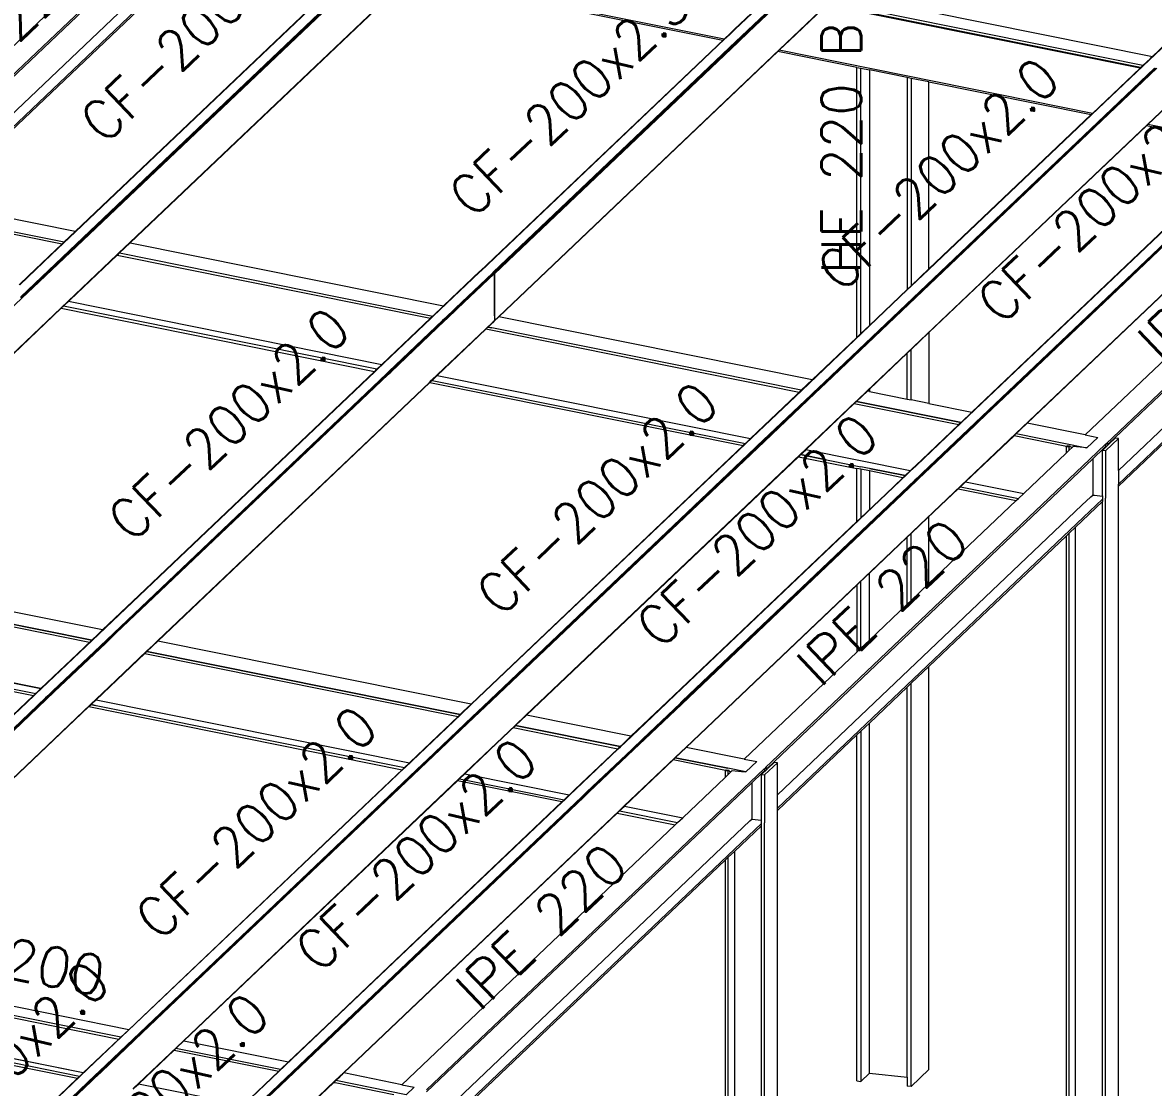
# Model space of a CAD drawing. Header units: millimetres. Extents: x 0 to 42, y 0 to 29.7.
# Drawn here: x 28.009 to 32.364, y 17.341 to 21.444 of the extents above; entities that cross this region are included whole.
import ezdxf
from ezdxf.enums import TextEntityAlignment as Align

# ---------------------------------------------------------------- set-up
doc = ezdxf.new("R2010")
doc.units = ezdxf.units.MM
doc.layers.add('BARRAS_DE_ACERO', color=7, linetype='Continuous', lineweight=9)
doc.layers.add('REFERENCIA_DE_LAS_BARRAS', color=2, linetype='Continuous', lineweight=9)
doc.styles.add('CYPETXT', font='romans__.ttf', dxfattribs={"height": 0.2})

msp = doc.modelspace()

# ---------------------------------------------------------------- linework, layer by layer
at = {"layer": 'BARRAS_DE_ACERO'}
for p, q in [((32.35642, 21.30892), (33.52883, 22.42396)), ((27.39431, 20.80328), (28.46917, 21.82553)), ((27.48977, 20.78405), (28.56463, 21.8063)), ((27.49736, 20.78252), (28.57222, 21.80477)), ((28.73858, 21.77127), (27.66372, 20.74901)), ((28.74616, 21.76974), (27.6713, 20.74748)), ((29.29196, 21.66563), (28.16188, 20.59085)), ((28.21337, 20.6383), (29.2933, 21.66536)), ((28.21699, 20.58944), (29.33361, 21.65142)), ((28.40365, 20.76431), (29.33495, 21.65002)), ((28.42327, 20.59603), (29.53441, 21.65277)), ((29.50197, 21.62332), (28.42207, 20.59627)), ((30.75113, 21.41819), (30.89362, 21.5537)), ((30.75149, 21.41795), (30.88764, 21.54744)), ((30.75283, 21.41767), (30.88788, 21.54612)), ((30.75803, 21.37033), (30.94084, 21.54419)), ((30.76261, 21.36941), (30.94542, 21.54327)), ((30.8047, 21.40724), (30.94733, 21.54289)), ((32.31429, 21.27111), (31.10885, 21.51391)), ((32.32391, 21.27852), (31.13932, 21.51712)), ((30.92439, 21.34038), (31.1041, 21.51131)), ((32.50166, 21.44565), (32.32506, 21.27769)), ((30.71132, 21.37974), (30.73115, 21.3986)), ((30.73276, 21.39858), (30.71267, 21.37947)), ((30.73148, 21.3995), (30.71389, 21.38277)), ((30.75149, 21.41795), (30.73115, 21.3986)), ((30.75113, 21.41819), (30.73148, 21.3995)), ((30.75283, 21.41767), (30.73276, 21.39858)), ((30.8047, 21.40724), (30.76452, 21.36903)), ((30.71132, 21.37974), (29.77204, 20.48643)), ((29.77375, 20.48651), (30.71267, 21.37947)), ((29.8213, 20.48173), (30.75605, 21.37073)), ((30.76033, 21.36987), (29.8248, 20.48012)), ((30.76261, 21.36941), (29.82576, 20.47841)), ((30.76452, 21.36903), (29.82606, 20.4765)), ((30.92439, 21.34038), (29.84142, 20.31041)), ((30.71082, 21.37984), (30.71389, 21.38277)), ((30.92295, 21.33711), (30.92604, 21.34005)), ((30.92565, 21.34013), (30.94324, 21.35686)), ((30.94324, 21.35686), (30.9622, 21.37489)), ((29.84268, 20.31016), (30.92256, 21.33719)), ((30.9179, 21.33231), (29.84306, 20.31008)), ((30.9179, 21.33231), (30.92295, 21.33711)), ((32.12991, 21.09401), (30.92295, 21.33711)), ((32.35287, 21.30607), (32.32394, 21.27854)), ((32.35287, 21.30607), (32.35596, 21.30901)), ((32.35332, 21.30598), (32.35642, 21.30892)), ((31.10355, 20.05619), (32.37746, 21.26777)), ((31.23776, 20.24553), (31.23776, 21.26789)), ((31.24415, 20.19425), (32.37286, 21.2677)), ((32.31315, 21.26778), (31.49976, 20.49419)), ((32.12653, 21.08887), (32.32506, 21.27769)), ((32.17586, 21.08476), (32.36908, 21.26852)), ((32.17668, 21.07878), (32.37486, 21.26726)), ((32.37082, 21.26815), (32.17762, 21.08441)), ((32.31272, 21.26787), (32.3158, 21.2708)), ((32.31624, 21.27072), (32.31315, 21.26778)), ((32.31581, 21.27081), (32.32391, 21.27852)), ((32.31624, 21.27072), (32.32421, 21.2783)), ((32.32394, 21.27854), (32.32391, 21.27852)), ((32.32435, 21.27843), (32.32421, 21.2783)), ((31.43178, 21.22881), (31.43178, 20.43006)), ((32.52534, 21.22504), (32.34255, 21.05119)), ((32.92858, 21.14382), (31.8046, 20.07485)), ((32.41542, 21.1222), (32.34107, 21.05149)), ((30.86448, 19.83079), (32.17668, 21.07878)), ((32.17586, 21.08476), (31.09598, 20.05772)), ((32.12653, 21.08887), (31.49976, 20.49279)), ((32.12653, 21.08887), (31.49976, 20.49278)), ((31.49976, 20.43973), (32.17762, 21.08441)), ((32.12487, 21.08921), (32.12991, 21.09401)), ((31.26116, 20.02444), (32.34107, 21.05149)), ((32.36745, 21.07528), (31.26142, 20.02338)), ((32.33749, 21.04638), (31.49976, 20.24963)), ((32.34255, 21.05119), (32.33749, 21.04638)), ((32.74028, 20.96526), (32.33749, 21.04638)), ((31.47664, 19.7085), (32.8126, 20.97906)), ((32.74028, 20.96526), (31.66543, 19.94301)), ((32.79713, 20.95963), (31.71723, 19.93258)), ((31.80608, 20.07488), (32.74698, 20.96973)), ((31.85654, 20.07185), (32.81242, 20.98094)), ((32.7951, 20.96004), (31.85773, 20.06855)), ((32.79887, 20.95928), (31.86082, 20.06714)), ((32.95647, 20.92753), (31.83486, 19.86081)), ((31.8777, 19.90025), (32.95761, 20.9273)), ((31.87805, 19.90018), (32.9529, 20.92243)), ((32.10205, 19.85506), (33.1769, 20.87732)), ((33.27739, 20.86288), (32.18246, 19.82154)), ((33.28499, 20.86135), (32.19078, 19.8207)), ((33.4438, 20.87272), (32.22972, 19.71806)), ((33.48124, 20.85626), (32.22972, 19.66601)), ((27.45264, 20.74346), (28.16986, 20.599)), ((28.21156, 20.63865), (27.6713, 20.74748)), ((28.39969, 20.76547), (28.21591, 20.59069)), ((28.40365, 20.76431), (28.21934, 20.58903)), ((28.40432, 20.76232), (28.22163, 20.58857)), ((28.26526, 20.62786), (28.04978, 20.42293)), ((28.21337, 20.6383), (28.12048, 20.54996)), ((28.21156, 20.63865), (28.16986, 20.599)), ((27.99954, 20.43645), (28.16188, 20.59085)), ((28.21699, 20.58944), (28.00158, 20.38457)), ((28.00214, 20.38738), (28.21507, 20.58989)), ((28.1614, 20.59095), (28.03249, 20.46834)), ((28.22163, 20.58857), (28.04787, 20.42332)), ((28.1614, 20.59095), (28.16986, 20.599)), ((28.21591, 20.59069), (28.21507, 20.58989)), ((28.21831, 20.58805), (28.21934, 20.58903)), ((28.38035, 20.5566), (28.37188, 20.54855)), ((28.38157, 20.55636), (28.37309, 20.5483)), ((28.38198, 20.55627), (28.37351, 20.54822)), ((28.38035, 20.5566), (28.42207, 20.59627)), ((28.38157, 20.55636), (28.42327, 20.59603)), ((28.38198, 20.55627), (28.38199, 20.55628)), ((28.38198, 20.55627), (29.58891, 20.31315)), ((28.38199, 20.55628), (28.4237, 20.59594)), ((28.38199, 20.55628), (29.58893, 20.31317)), ((28.4237, 20.59594), (29.63064, 20.35284)), ((27.9979, 20.43338), (28.12048, 20.54996)), ((28.1661, 20.35143), (28.37309, 20.5483)), ((28.18471, 20.37054), (28.37188, 20.54855)), ((28.37351, 20.54822), (28.37334, 20.54805)), ((28.37351, 20.54822), (29.58046, 20.30512)), ((29.58937, 20.31306), (29.77162, 20.48639)), ((29.63064, 20.35284), (29.77023, 20.48561)), ((29.67836, 20.34324), (29.82142, 20.47931)), ((29.68041, 20.34283), (29.82301, 20.47845)), ((29.82571, 20.47865), (29.68246, 20.34242)), ((29.82558, 20.47653), (29.6842, 20.34207)), ((29.77023, 20.48561), (29.77103, 20.48606)), ((29.82176, 20.48169), (29.79455, 20.45582)), ((29.82176, 20.48169), (29.8213, 20.48173)), ((29.82319, 20.48126), (29.82176, 20.48169)), ((29.82558, 20.47653), (29.82604, 20.47698)), ((29.82576, 20.47841), (29.82571, 20.47865)), ((29.82604, 20.47698), (29.82576, 20.47841)), ((29.82604, 20.47661), (29.82604, 20.47698)), ((29.82604, 20.47661), (29.82604, 20.3135)), ((30.8131, 19.84114), (31.49976, 20.49419)), ((31.43178, 20.43006), (31.49976, 20.49471)), ((31.49976, 20.43973), (31.09772, 20.05737)), ((31.41656, 20.41366), (31.43178, 20.42813)), ((28.04787, 20.42332), (28.00518, 20.38272)), ((28.04978, 20.42293), (28.02792, 20.40212)), ((31.41656, 20.41558), (31.27029, 20.27647)), ((28.18471, 20.37054), (27.06705, 19.30759)), ((28.15762, 20.34336), (27.06769, 19.30678)), ((28.15802, 20.34328), (27.11038, 19.34691)), ((28.1661, 20.35143), (28.15762, 20.34336)), ((28.1665, 20.35134), (28.16651, 20.35135)), ((29.37345, 20.10824), (28.1665, 20.35134)), ((28.18634, 20.37021), (28.16651, 20.35135)), ((29.37345, 20.10824), (28.16651, 20.35135)), ((29.63064, 20.35284), (29.58893, 20.31317)), ((29.63664, 20.30357), (29.67836, 20.34324)), ((29.6387, 20.30316), (29.68041, 20.34283)), ((29.64075, 20.30275), (29.68246, 20.34242)), ((29.64249, 20.3024), (29.6842, 20.34207)), ((29.82606, 20.3135), (29.82606, 20.36756)), ((29.37512, 20.10791), (29.58212, 20.30479)), ((29.58046, 20.30512), (29.39329, 20.12711)), ((29.58093, 20.30503), (29.39376, 20.12702)), ((29.62817, 20.29552), (29.42115, 20.09864)), ((29.42322, 20.09822), (29.63023, 20.29511)), ((29.42526, 20.09781), (29.63228, 20.2947)), ((29.427, 20.09746), (29.63402, 20.29435)), ((29.58891, 20.31315), (29.58046, 20.30512)), ((29.58937, 20.31306), (29.58093, 20.30503)), ((29.59057, 20.31282), (29.58212, 20.30479)), ((29.58893, 20.31317), (29.58891, 20.31315)), ((29.63482, 20.30391), (29.62637, 20.29588)), ((29.63662, 20.30355), (29.62817, 20.29552)), ((29.63868, 20.30314), (29.63023, 20.29511)), ((29.64073, 20.30273), (29.63228, 20.2947)), ((29.63662, 20.30355), (29.63664, 20.30357)), ((29.63868, 20.30314), (29.6387, 20.30316)), ((29.64073, 20.30273), (29.64075, 20.30275)), ((29.82604, 20.29532), (29.82214, 20.2916)), ((29.84268, 20.31016), (29.82579, 20.2941)), ((29.82604, 20.29532), (29.82579, 20.2941)), ((29.82604, 20.29532), (29.82604, 20.29572)), ((29.82606, 20.3135), (29.82606, 20.2958)), ((29.84142, 20.31041), (29.82606, 20.2958)), ((29.58463, 20.06571), (29.79165, 20.2626)), ((29.80137, 20.27057), (29.60558, 20.08436)), ((29.60594, 20.08429), (29.79312, 20.26231)), ((29.79165, 20.2626), (29.82214, 20.2916)), ((30.99982, 20.01924), (29.79312, 20.26231)), ((29.80137, 20.27057), (29.80667, 20.27561)), ((29.80157, 20.27034), (29.80158, 20.27035)), ((29.80158, 20.27035), (29.81673, 20.26729)), ((29.82571, 20.29372), (29.80667, 20.27561)), ((31.00828, 20.02729), (29.81673, 20.26729)), ((29.82571, 20.29372), (29.82538, 20.29326)), ((29.82579, 20.2941), (29.82571, 20.29372)), ((31.27029, 20.27647), (31.23776, 20.24553)), ((31.22254, 20.23106), (31.05002, 20.06698)), ((31.22254, 20.23106), (31.23776, 20.24553)), ((31.49976, 20.24963), (31.43178, 20.18498)), ((31.05806, 20.01726), (31.24415, 20.19425)), ((31.43178, 20.18498), (31.41656, 20.1705)), ((31.43178, 19.99007), (31.43178, 20.18498)), ((29.37345, 20.10824), (29.39329, 20.12711)), ((29.37392, 20.10815), (29.39376, 20.12702)), ((28.27678, 19.06332), (29.36664, 20.09985)), ((28.33365, 19.06641), (29.41089, 20.09094)), ((29.41268, 20.09058), (28.36503, 19.09421)), ((29.36497, 20.10018), (28.45691, 19.23656)), ((28.45924, 19.23824), (29.36544, 20.10009)), ((28.51014, 19.22983), (29.42322, 20.09822)), ((29.41593, 20.08893), (28.51237, 19.22959)), ((28.51337, 19.22855), (29.41693, 20.08788)), ((29.36497, 20.10018), (29.37345, 20.10824)), ((29.36544, 20.10009), (29.37392, 20.10815)), ((29.36664, 20.09985), (29.37512, 20.10791)), ((29.41268, 20.09058), (29.41356, 20.09142)), ((29.42115, 20.09864), (29.41356, 20.09142)), ((29.4168, 20.08976), (29.41593, 20.08893)), ((29.4168, 20.08976), (29.42526, 20.09781)), ((29.41854, 20.08941), (29.41693, 20.08788)), ((29.41854, 20.08941), (29.427, 20.09746)), ((29.5861, 20.06542), (29.60594, 20.08429)), ((29.60594, 20.08429), (30.81265, 19.84123)), ((28.5296, 19.06105), (29.57727, 20.05744)), ((29.57763, 20.05737), (28.52996, 19.06098)), ((29.57616, 20.05766), (29.58463, 20.06571)), ((29.5861, 20.06542), (29.57763, 20.05737)), ((29.57763, 20.05737), (30.78433, 19.8143)), ((31.05424, 20.01803), (31.09578, 20.05753)), ((31.05598, 20.01768), (31.09772, 20.05737)), ((31.10355, 20.05619), (31.06183, 20.0165)), ((31.09598, 20.05772), (31.09578, 20.05753)), ((31.41656, 19.99314), (31.41656, 20.03447)), ((31.85654, 20.07185), (31.47399, 19.70802)), ((31.62536, 19.903), (31.80375, 20.07265)), ((31.66588, 19.94292), (31.8046, 20.07485)), ((31.71897, 19.93223), (31.86082, 20.06714)), ((31.80375, 20.07265), (31.80529, 20.07413)), ((30.79447, 19.82201), (31.00996, 20.02695)), ((30.99982, 20.01924), (30.81266, 19.84124)), ((30.83203, 19.80469), (31.05598, 20.01768)), ((30.83877, 19.81311), (31.04578, 20.00998)), ((31.0496, 20.00921), (30.8633, 19.83203)), ((31.06183, 20.0165), (30.86619, 19.83044)), ((31.00828, 20.02729), (30.99982, 20.01924)), ((31.05424, 20.01803), (31.04578, 20.00998)), ((31.05806, 20.01726), (31.0496, 20.00921)), ((31.23195, 19.99535), (31.2217, 19.9856)), ((31.23082, 19.99558), (31.22191, 19.9871)), ((31.25366, 20.01731), (31.23082, 19.99558)), ((31.23195, 19.99535), (31.26142, 20.02338)), ((31.26116, 20.02444), (31.25366, 20.01731)), ((31.27029, 20.03139), (31.26266, 20.02414)), ((31.27029, 20.03139), (31.27029, 20.0226)), ((31.27029, 20.0226), (31.41656, 19.99314)), ((31.41656, 19.99314), (31.43178, 19.99007)), ((31.49976, 19.97638), (31.43178, 19.99007)), ((31.02381, 19.7987), (31.21945, 19.98476)), ((31.02494, 19.79847), (31.22003, 19.98401)), ((31.02529, 19.7984), (31.21247, 19.97641)), ((31.22093, 19.98445), (31.21247, 19.97641)), ((31.21247, 19.97641), (31.61524, 19.89529)), ((31.21945, 19.98476), (31.22191, 19.9871)), ((31.22003, 19.98401), (31.22058, 19.98453)), ((31.22058, 19.98453), (31.2217, 19.9856)), ((31.62536, 19.903), (31.4516, 19.73775)), ((31.6237, 19.90333), (31.61524, 19.89529)), ((31.62357, 19.90336), (31.6237, 19.90333)), ((31.66543, 19.94301), (31.6237, 19.90333)), ((31.67725, 19.89255), (31.68863, 19.90337)), ((31.68445, 19.9014), (31.71723, 19.93258)), ((31.71897, 19.93223), (31.68863, 19.90337)), ((31.83486, 19.86081), (30.56326, 18.65144)), ((31.67725, 19.89255), (31.48161, 19.70649)), ((31.49976, 19.78546), (31.61524, 19.89529)), ((31.8276, 19.85261), (31.8777, 19.90025)), ((31.83633, 19.86051), (31.82786, 19.85246)), ((31.87805, 19.90018), (31.83633, 19.86051)), ((31.83633, 19.86051), (32.10806, 19.80578)), ((32.10205, 19.85506), (31.87805, 19.90018)), ((29.73713, 18.81783), (30.79325, 19.82226)), ((29.73835, 18.81758), (30.79395, 19.82152)), ((30.86619, 19.83044), (29.79022, 18.80713)), ((29.93018, 18.94223), (30.86448, 19.83079)), ((30.81265, 19.84123), (30.79282, 19.82237)), ((30.79325, 19.82226), (30.79327, 19.82228)), ((30.79327, 19.82228), (30.8131, 19.84114)), ((30.79395, 19.82152), (30.79447, 19.82201)), ((30.81265, 19.84123), (30.81266, 19.84124)), ((30.8633, 19.83203), (30.84169, 19.81148)), ((31.82752, 19.85253), (31.6205, 19.65564)), ((31.82772, 19.85233), (31.82786, 19.85246)), ((32.17998, 19.81918), (32.11836, 19.76058)), ((32.16792, 19.79571), (32.1914, 19.81804)), ((32.17998, 19.81918), (32.17999, 19.81044)), ((32.1914, 19.81804), (32.17998, 19.81918)), ((32.19078, 19.8207), (32.18246, 19.82154)), ((32.19078, 19.8207), (32.19387, 19.82039)), ((32.21736, 19.84273), (32.19387, 19.82039)), ((32.22972, 19.84149), (32.21736, 19.84273)), ((29.78264, 18.80866), (30.83029, 19.80504)), ((29.78438, 18.80831), (30.83203, 19.80469)), ((31.00395, 19.77981), (29.94784, 18.77539)), ((31.00508, 19.77958), (29.94897, 18.77516)), ((30.83877, 19.81311), (30.83029, 19.80504)), ((31.00543, 19.77951), (30.99697, 19.77147)), ((31.02381, 19.7987), (31.00395, 19.77981)), ((31.00508, 19.77958), (31.0051, 19.7796)), ((31.02494, 19.79847), (31.0051, 19.7796)), ((31.00545, 19.77953), (31.02529, 19.7984)), ((31.42806, 19.71727), (31.02529, 19.7984)), ((31.49976, 19.78546), (31.44993, 19.73809)), ((32.02811, 19.78474), (31.86469, 19.62933)), ((32.02811, 19.80974), (32.03018, 19.81171)), ((32.02811, 19.80974), (32.02811, 19.78474)), ((32.04047, 19.8085), (32.02811, 19.80974)), ((32.02811, 19.78474), (32.04047, 19.7965)), ((32.04434, 19.81218), (32.03198, 19.81342)), ((32.04047, 19.7965), (32.04047, 19.8085)), ((32.04047, 19.7965), (32.05187, 19.80734)), ((32.05187, 19.80734), (32.04434, 19.80886)), ((32.05575, 19.81103), (32.05187, 19.80734)), ((32.10806, 19.80578), (32.05575, 19.81103)), ((32.1749, 19.8056), (32.13049, 19.76336)), ((32.16792, 19.62121), (32.16792, 19.79571)), ((32.18028, 19.79447), (32.16792, 19.79571)), ((32.17999, 19.81044), (32.1749, 19.8056)), ((32.18028, 19.79447), (32.18028, 19.61997)), ((30.86914, 18.5725), (32.11836, 19.76058)), ((32.13049, 19.76336), (30.87746, 18.57166)), ((30.99697, 19.77147), (31.22254, 19.72603)), ((31.23776, 19.73272), (31.23774, 19.73273)), ((31.23776, 19.73272), (31.23774, 19.73272)), ((31.40821, 19.69839), (31.23779, 19.73271)), ((31.44086, 19.72945), (31.43009, 19.7192)), ((31.44535, 19.73317), (31.43611, 19.7244)), ((31.4516, 19.73775), (31.43667, 19.72355)), ((31.44087, 19.72946), (31.44086, 19.72945)), ((31.44141, 19.72996), (31.44087, 19.72946)), ((31.44887, 19.73708), (31.44141, 19.72996)), ((31.44535, 19.73317), (31.44685, 19.73461)), ((31.44993, 19.73809), (31.44887, 19.73708)), ((32.13049, 19.76336), (32.13049, 19.62497)), ((31.22254, 19.52182), (31.22254, 19.72603)), ((31.23776, 19.72296), (31.22254, 19.72603)), ((31.27029, 19.71641), (31.23776, 19.72296)), ((31.23776, 19.72296), (31.23776, 19.53629)), ((31.23776, 19.53576), (31.40847, 19.69811)), ((31.27029, 19.72618), (31.40822, 19.6984)), ((31.39974, 19.69034), (31.40821, 19.69839)), ((31.40822, 19.6984), (31.42806, 19.71727)), ((31.40847, 19.69811), (31.40866, 19.6983)), ((31.40866, 19.6983), (31.43055, 19.71911)), ((31.43175, 19.71887), (31.41657, 19.70442)), ((31.42806, 19.71727), (31.43009, 19.7192)), ((31.43055, 19.71911), (31.43598, 19.72427)), ((31.43667, 19.72355), (31.43175, 19.71887)), ((31.43611, 19.7244), (31.43598, 19.72427)), ((31.45414, 19.68914), (31.44567, 19.68109)), ((31.44745, 19.68073), (31.45592, 19.68878)), ((31.46002, 19.68796), (31.45154, 19.6799)), ((31.45328, 19.67955), (31.46101, 19.6869)), ((31.45371, 19.6843), (31.45886, 19.6892)), ((31.45414, 19.68914), (31.47399, 19.70802)), ((31.47696, 19.70641), (31.45886, 19.6892)), ((31.46002, 19.68796), (31.46003, 19.68797)), ((31.46004, 19.68797), (31.46003, 19.68797)), ((31.46101, 19.6869), (31.48161, 19.70649)), ((31.47664, 19.7085), (31.47577, 19.70767)), ((31.47783, 19.70725), (31.47696, 19.70641)), ((31.47784, 19.70725), (31.47783, 19.70725)), ((32.22972, 19.71806), (32.22972, 19.72396)), ((32.22972, 19.71806), (32.22972, 19.66601)), ((30.36219, 18.64384), (31.45154, 19.6799)), ((31.44952, 19.68031), (30.54441, 18.81951)), ((31.45254, 19.67885), (30.54749, 18.8181)), ((31.44567, 19.68109), (30.54953, 18.82882)), ((30.55055, 18.82774), (31.44745, 19.68073)), ((31.6205, 19.65564), (31.41656, 19.46168)), ((31.44952, 19.68031), (31.45038, 19.68113)), ((31.45038, 19.68113), (31.45371, 19.6843)), ((31.45254, 19.67885), (31.45328, 19.67955)), ((31.61238, 19.64751), (31.49976, 19.5404)), ((31.62085, 19.65557), (31.61238, 19.64751)), ((31.61238, 19.64751), (31.83638, 19.6024)), ((32.22972, 19.65726), (32.22972, 19.66601)), ((32.22972, 13.18409), (32.22972, 19.65726)), ((31.49976, 19.28225), (31.83638, 19.6024)), ((31.83638, 19.6024), (31.84484, 19.61045)), ((31.86469, 19.62933), (31.84484, 19.61045)), ((32.08892, 19.58416), (32.1234, 19.61694)), ((32.16792, 19.60723), (32.09507, 19.53795)), ((32.13049, 19.62368), (32.13708, 19.62302)), ((32.13708, 19.62302), (32.16792, 19.61992)), ((32.18028, 19.61997), (32.18028, 19.61938)), ((32.18028, 19.61938), (32.18028, 19.61122)), ((32.18028, 13.13707), (32.18028, 19.61122)), ((30.9164, 18.46901), (32.08892, 19.58416)), ((31.23776, 19.53629), (31.27029, 19.56723)), ((30.49401, 18.82841), (31.23776, 19.53576)), ((30.9164, 18.41697), (32.09507, 19.53795)), ((31.43178, 19.47575), (31.49976, 19.5404)), ((31.49976, 19.28225), (31.49976, 19.5404)), ((31.41656, 19.46168), (30.56439, 18.65121)), ((32.02811, 19.46551), (31.49976, 18.96302)), ((28.31734, 19.10381), (27.11038, 19.34691)), ((28.26715, 19.05608), (27.06019, 19.29918)), ((27.06863, 19.3072), (28.27558, 19.06409)), ((30.56475, 18.65113), (31.22254, 19.27674)), ((31.22254, 19.27674), (31.22254, 19.01859)), ((31.43178, 19.2176), (31.49976, 19.28225)), ((28.45924, 19.23824), (28.2759, 19.06387)), ((28.45691, 19.23656), (28.31734, 19.10381)), ((28.51237, 19.22959), (28.36916, 19.09337)), ((28.51337, 19.22855), (28.37013, 19.09233)), ((28.07994, 18.87804), (26.87299, 19.12114)), ((26.873, 19.12115), (28.07995, 18.87805)), ((26.85318, 19.1023), (28.06013, 18.8592)), ((28.28697, 19.07493), (28.27564, 19.06414)), ((28.31734, 19.10381), (28.28697, 19.07493)), ((28.36916, 19.09337), (28.32743, 19.0537)), ((28.32911, 19.05332), (28.37013, 19.09233)), ((28.33588, 19.06649), (28.36503, 19.09421)), ((28.26715, 19.05608), (28.07995, 18.87805)), ((28.08041, 18.87795), (28.2759, 19.06387)), ((28.08162, 18.87771), (28.27678, 19.06332)), ((28.12588, 18.86881), (28.33209, 19.06493)), ((28.32899, 19.05993), (28.12764, 18.86844)), ((28.13127, 18.86516), (28.32911, 19.05332)), ((28.32743, 19.0537), (28.13176, 18.86759)), ((28.33536, 19.06361), (28.15248, 18.88966)), ((28.27558, 19.06409), (28.26715, 19.05608)), ((28.27564, 19.06414), (28.27558, 19.06409)), ((28.32899, 19.05993), (28.33392, 19.06462)), ((28.33365, 19.06641), (28.33209, 19.06493)), ((28.33392, 19.06462), (28.33557, 19.06619)), ((28.33536, 19.06361), (28.33674, 19.06492)), ((28.33588, 19.06649), (28.33557, 19.06619)), ((28.48678, 19.02161), (28.51175, 19.04536)), ((28.4879, 19.02138), (28.5296, 19.06105)), ((29.7367, 18.81792), (28.52996, 19.06098)), ((31.23776, 19.03307), (31.22254, 19.01859)), ((31.27029, 19.06401), (31.23776, 19.03307)), ((28.29224, 18.8353), (28.48142, 19.01522)), ((28.48678, 19.02161), (28.34135, 18.88331)), ((28.4879, 19.02138), (28.48142, 19.01522)), ((28.48824, 19.02131), (28.4882, 19.02127)), ((28.4882, 19.02127), (29.69494, 18.77821)), ((30.78874, 18.60602), (31.22254, 19.01859)), ((29.78849, 18.80748), (29.93018, 18.94223)), ((28.13127, 18.86516), (27.1994, 17.97889)), ((28.05166, 18.85114), (28.06013, 18.8592)), ((28.06038, 18.8589), (28.05212, 18.85105)), ((28.06013, 18.8592), (28.07994, 18.87804)), ((28.06057, 18.85909), (28.06038, 18.8589)), ((28.06181, 18.85887), (28.06178, 18.85885)), ((28.08162, 18.87771), (28.06181, 18.85887)), ((28.07994, 18.87804), (28.07995, 18.87805)), ((28.12972, 18.86802), (28.10144, 18.84112)), ((28.10606, 18.84996), (28.12587, 18.8688)), ((28.10783, 18.8496), (28.12764, 18.86844)), ((28.11781, 18.85432), (28.13176, 18.86759)), ((28.12588, 18.86881), (28.12587, 18.8688)), ((28.12972, 18.86802), (28.15248, 18.88966)), ((28.34135, 18.88331), (28.27127, 18.81665)), ((31.43178, 17.3452), (31.43178, 18.89837)), ((27.02406, 17.81887), (28.09936, 18.84154)), ((27.02853, 17.81837), (28.11422, 18.85091)), ((28.10144, 18.84112), (27.04837, 17.83959)), ((27.14592, 17.9892), (28.05212, 18.85105)), ((28.27127, 18.81665), (27.18639, 17.78487)), ((28.09758, 18.8419), (27.19573, 17.98418)), ((28.10606, 18.84996), (28.09758, 18.8419)), ((28.09936, 18.84154), (28.10783, 18.8496)), ((28.11781, 18.85432), (28.1178, 18.85432)), ((28.26429, 18.80831), (28.27274, 18.81635)), ((28.29258, 18.83522), (28.27276, 18.81637)), ((28.27276, 18.81637), (29.47949, 18.57331)), ((28.29259, 18.83523), (28.29258, 18.83522)), ((28.29258, 18.83522), (29.49932, 18.59216)), ((29.73835, 18.81758), (29.69663, 18.77791)), ((29.73713, 18.81783), (29.70679, 18.78897)), ((30.49401, 18.82841), (30.35254, 18.69388)), ((30.39801, 18.68472), (30.54139, 18.82108)), ((30.55055, 18.82774), (30.39979, 18.68436)), ((30.54441, 18.81951), (30.40187, 18.68394)), ((30.54749, 18.8181), (30.40563, 18.68319)), ((30.49043, 18.82361), (30.49508, 18.82803)), ((30.54321, 18.82281), (30.54139, 18.82108)), ((30.54321, 18.82281), (30.54953, 18.82882)), ((27.21124, 17.80679), (28.26429, 18.80831)), ((28.26429, 18.80831), (29.47103, 18.56526)), ((29.48115, 18.57297), (29.69663, 18.77791)), ((29.49976, 18.59208), (29.68697, 18.77011)), ((29.69494, 18.77821), (29.68651, 18.7702)), ((29.68697, 18.77011), (29.69542, 18.77815)), ((29.69542, 18.77815), (29.70679, 18.78897)), ((29.78264, 18.80866), (29.74093, 18.76899)), ((29.74267, 18.76864), (29.78438, 18.80831)), ((29.74475, 18.76822), (29.78646, 18.80789)), ((29.94784, 18.77539), (29.90612, 18.73571)), ((29.94897, 18.77516), (29.90725, 18.73548)), ((29.52837, 18.56243), (29.74475, 18.76822)), ((29.54905, 18.5845), (29.74267, 18.76864)), ((29.56717, 18.60373), (29.74093, 18.76899)), ((29.90612, 18.73571), (29.69112, 18.53124)), ((29.7116, 18.54941), (29.90725, 18.73548)), ((29.89915, 18.72737), (29.90759, 18.7354)), ((29.9076, 18.73541), (29.90759, 18.7354)), ((29.90759, 18.7354), (30.31035, 18.65428)), ((30.31036, 18.65429), (29.9076, 18.73541)), ((30.35209, 18.69397), (30.32175, 18.66512)), ((30.32221, 18.66503), (30.35254, 18.69388)), ((30.3563, 18.64505), (30.39801, 18.68472)), ((30.39979, 18.68436), (30.35981, 18.64634)), ((30.40187, 18.68394), (30.361, 18.64508)), ((30.36317, 18.64281), (30.40563, 18.68319)), ((31.22254, 18.69938), (31.23776, 18.71385)), ((30.30191, 18.64625), (30.1366, 18.48903)), ((30.13706, 18.48894), (30.30235, 18.64616)), ((30.35808, 18.64469), (30.1843, 18.47942)), ((30.361, 18.64508), (30.18638, 18.479)), ((30.18843, 18.47859), (30.36218, 18.64384)), ((30.36317, 18.64281), (30.19014, 18.47825)), ((30.30245, 18.64625), (30.30246, 18.64625)), ((30.30246, 18.64625), (30.31081, 18.65419)), ((30.31036, 18.65429), (30.31035, 18.65428)), ((30.31036, 18.65429), (30.32175, 18.66512)), ((30.31081, 18.65419), (30.31082, 18.6542)), ((30.32221, 18.66503), (30.31082, 18.6542)), ((30.35808, 18.64469), (30.35981, 18.64634)), ((30.36219, 18.64384), (30.36218, 18.64384)), ((30.52267, 18.61153), (30.56439, 18.65121)), ((30.54652, 18.63552), (30.56326, 18.65144)), ((30.34777, 18.4465), (30.52154, 18.61176)), ((30.52267, 18.61153), (30.34891, 18.44627)), ((30.51458, 18.60342), (30.52303, 18.61145)), ((30.52104, 18.60211), (30.51458, 18.60342)), ((30.52154, 18.61176), (30.54652, 18.63552)), ((30.52303, 18.61145), (30.52304, 18.61146)), ((30.52304, 18.61146), (30.53441, 18.62228)), ((28.26079, 17.41233), (29.48063, 18.57247)), ((29.52543, 18.56404), (28.30509, 17.40342)), ((29.47103, 18.56526), (28.41797, 17.56374)), ((28.43475, 17.52474), (29.547, 18.58256)), ((28.61619, 17.69491), (29.52837, 18.56243)), ((29.49976, 18.59208), (29.19665, 18.3038)), ((29.47103, 18.56526), (29.47949, 18.57331)), ((29.49932, 18.59216), (29.47949, 18.57331)), ((29.48063, 18.57247), (29.48115, 18.57297)), ((29.49933, 18.59217), (29.49932, 18.59216)), ((29.54701, 18.58256), (29.547, 18.58256)), ((29.54905, 18.5845), (29.54701, 18.58256)), ((30.64701, 18.36124), (30.86666, 18.57014)), ((30.71479, 18.5607), (30.71686, 18.56267)), ((30.72715, 18.55946), (30.71479, 18.5607)), ((30.71479, 18.5607), (30.71479, 18.5357)), ((30.71865, 18.56437), (30.73101, 18.56313)), ((30.72715, 18.55946), (30.73101, 18.56313)), ((30.72715, 18.54745), (30.72715, 18.55946)), ((30.72715, 18.54745), (30.73856, 18.5583)), ((30.73101, 18.55982), (30.73101, 18.56313)), ((30.73101, 18.55982), (30.73856, 18.5583)), ((30.74243, 18.56198), (30.73856, 18.5583)), ((30.74243, 18.56198), (30.7784, 18.55837)), ((30.85786, 18.55302), (30.86667, 18.5614)), ((30.86666, 18.57014), (30.87499, 18.56931)), ((30.86666, 18.57014), (30.86667, 18.5614)), ((30.86696, 18.54542), (30.9164, 18.59244)), ((30.87746, 18.57166), (30.86914, 18.5725)), ((30.87808, 18.569), (30.87499, 18.56931)), ((30.88055, 18.57135), (30.87746, 18.57166)), ((30.90404, 18.59369), (30.88055, 18.57135)), ((28.62909, 17.5212), (29.69112, 18.53124)), ((28.63023, 17.52097), (29.69176, 18.53054)), ((29.68366, 18.52243), (28.63057, 17.5209)), ((29.68366, 18.52243), (29.69211, 18.53047)), ((30.08642, 18.44131), (29.68366, 18.52243)), ((29.69176, 18.53054), (29.7116, 18.54941)), ((29.69212, 18.53048), (29.69211, 18.53047)), ((29.71195, 18.54934), (29.69212, 18.53048)), ((29.69212, 18.53048), (30.09489, 18.44936)), ((30.71479, 18.5357), (30.55135, 18.38027)), ((30.65322, 18.3584), (30.81716, 18.51432)), ((30.71479, 18.5357), (30.72715, 18.54745)), ((30.85459, 18.37217), (30.85459, 18.54666)), ((30.11472, 18.46822), (30.09489, 18.44936)), ((30.09535, 18.44927), (30.11722, 18.47007)), ((30.09606, 18.44853), (30.11845, 18.46982)), ((30.11472, 18.46822), (30.11676, 18.47016)), ((30.1366, 18.48903), (30.11676, 18.47016)), ((30.11722, 18.47007), (30.13706, 18.48894)), ((30.13829, 18.48869), (30.11845, 18.46982)), ((30.1843, 18.47942), (30.16446, 18.46055)), ((30.18638, 18.479), (30.16654, 18.46013)), ((30.16859, 18.45972), (30.18843, 18.47859)), ((30.1703, 18.45938), (30.19014, 18.47825)), ((28.83826, 17.25229), (30.08811, 18.44097)), ((30.09535, 18.44927), (28.84408, 17.25924)), ((28.90397, 17.26176), (30.16446, 18.46055)), ((30.16268, 18.46091), (29.04838, 17.40114)), ((30.08642, 18.44131), (29.17836, 17.57768)), ((30.16859, 18.45972), (29.23228, 17.56924)), ((30.1703, 18.45938), (29.23326, 17.56819)), ((30.08642, 18.44131), (30.09488, 18.44935)), ((30.09606, 18.44853), (30.08811, 18.44097)), ((30.09489, 18.44936), (30.09488, 18.44935)), ((30.3066, 18.40734), (30.32793, 18.42763)), ((30.32702, 18.42545), (30.32907, 18.4274)), ((30.32712, 18.42515), (30.32737, 18.42538)), ((30.34777, 18.4465), (30.32793, 18.42763)), ((30.34891, 18.44627), (30.32907, 18.4274)), ((30.3066, 18.40734), (29.245, 17.3977)), ((30.29907, 18.39847), (30.52306, 18.35336)), ((30.53151, 18.3614), (30.55135, 18.38027)), ((30.9164, 11.93505), (30.9164, 18.40822)), ((30.52306, 18.35336), (29.46999, 17.35183)), ((29.56527, 17.18401), (30.81008, 18.3679)), ((30.6468, 18.36105), (29.56527, 17.33245)), ((30.65322, 18.3584), (29.56527, 17.3237)), ((30.85459, 18.35818), (29.56527, 17.13196)), ((30.53151, 18.3614), (30.52306, 18.35336)), ((30.64701, 18.36124), (30.6468, 18.36105)), ((30.81008, 18.3679), (30.81716, 18.37463)), ((30.81716, 18.37463), (30.81716, 18.37593)), ((30.85459, 18.35818), (30.85459, 18.37087)), ((30.85459, 18.34943), (30.85459, 18.35818)), ((30.86696, 11.88803), (30.86696, 18.36118)), ((29.19665, 18.3038), (28.41811, 17.56335)), ((30.72715, 18.22823), (30.75064, 18.25057)), ((30.75064, 18.25057), (30.75064, 11.9244)), ((30.71479, 18.21647), (29.56527, 17.12321)), ((27.17327, 17.77068), (28.37999, 17.52763)), ((28.41796, 17.56374), (27.21124, 17.80679)), ((28.61619, 17.69491), (27.86659, 16.982)), ((28.24277, 17.39714), (27.03607, 17.6402)), ((27.01445, 17.61964), (28.22116, 17.37659)), ((28.2282, 17.38329), (27.03282, 17.62406)), ((28.41811, 17.56335), (28.25957, 17.41258)), ((28.41797, 17.56374), (28.41796, 17.56374)), ((29.23228, 17.56924), (28.92704, 17.27894)), ((28.92804, 17.27791), (29.23326, 17.56819)), ((29.03335, 17.43977), (29.17836, 17.57768)), ((28.37999, 17.52763), (28.24278, 17.39715)), ((28.3047, 17.40103), (28.43475, 17.52474)), ((28.37999, 17.52763), (28.38704, 17.53434)), ((28.62909, 17.5212), (28.45396, 17.35463)), ((28.63023, 17.52097), (28.45509, 17.3544)), ((28.63057, 17.5209), (28.60723, 17.4987)), ((28.63057, 17.5209), (29.03335, 17.43977)), ((28.59262, 17.4848), (28.45543, 17.35433)), ((28.59967, 17.49151), (28.59262, 17.4848)), ((28.59262, 17.4848), (28.99541, 17.40368)), ((28.60723, 17.4987), (28.59967, 17.49151)), ((29.00246, 17.41039), (28.59967, 17.49151)), ((29.00246, 17.41039), (29.03335, 17.43977)), ((27.66858, 16.85104), (28.22116, 17.37659)), ((27.71451, 16.84179), (28.28874, 17.38789)), ((28.0451, 17.20861), (28.22867, 17.38319)), ((28.22116, 17.37659), (28.2282, 17.38329)), ((28.24325, 17.39705), (28.22867, 17.38319)), ((28.24325, 17.39705), (28.25957, 17.41258)), ((28.29225, 17.38919), (28.27592, 17.37367)), ((28.28874, 17.38789), (28.30507, 17.40342)), ((28.29225, 17.38919), (28.3047, 17.40103)), ((29.0419, 17.39054), (28.48175, 16.8578)), ((28.88955, 17.25009), (29.04838, 17.40114)), ((28.99541, 17.40368), (29.00246, 17.41039)), ((29.21362, 17.36786), (29.24452, 17.39724)), ((29.22245, 17.37494), (29.23044, 17.38253)), ((29.246, 17.39695), (29.22264, 17.37473)), ((29.23044, 17.38253), (29.23806, 17.38977)), ((29.245, 17.3977), (29.24452, 17.39724)), ((29.24566, 17.39701), (29.24471, 17.3961)), ((29.24566, 17.39701), (29.24567, 17.39701)), ((29.46999, 17.35183), (29.246, 17.39695)), ((31.27029, 17.39561), (31.41656, 17.38093)), ((31.41656, 17.38093), (31.41656, 17.34673)), ((31.49976, 17.40986), (31.43178, 17.3452)), ((27.71629, 16.84143), (28.27592, 17.37367)), ((27.72212, 16.84025), (28.27472, 17.3658)), ((28.44051, 17.34053), (28.45509, 17.3544)), ((28.44085, 17.34046), (28.45543, 17.35433)), ((28.85821, 17.2732), (28.45543, 17.35433)), ((29.05593, 17.21657), (29.20769, 17.36092)), ((29.06936, 17.23067), (29.21362, 17.36786)), ((29.20804, 17.36085), (29.07086, 17.23037)), ((29.21476, 17.36763), (29.20769, 17.36092)), ((29.21477, 17.36764), (29.21476, 17.36763)), ((29.21477, 17.36764), (29.2152, 17.36805)), ((29.21563, 17.36807), (29.2151, 17.36756)), ((29.22245, 17.37494), (29.2152, 17.36805)), ((29.21563, 17.36807), (29.21603, 17.36845)), ((29.22168, 17.37383), (29.21603, 17.36845)), ((29.22215, 17.37428), (29.22168, 17.37383)), ((29.22239, 17.37451), (29.22215, 17.37428)), ((29.22239, 17.37451), (29.22263, 17.37473)), ((29.22264, 17.37473), (29.22263, 17.37473)), ((29.46999, 17.35183), (29.51772, 17.34222)), ((31.22254, 17.36621), (31.23776, 17.36468)), ((31.43178, 17.3452), (31.41656, 17.34673))]:
    msp.add_line(p, q, dxfattribs=at)
for points in [[(32.36101, 21.31381), (33.52839, 22.42405), (32.32145, 22.66716), (31.49976, 21.88568)], [(31.49976, 21.88568), (31.49976, 21.48728), (32.36101, 21.31381), (32.35596, 21.30901)], [(28.69343, 21.78036), (27.61856, 20.75811), (27.66372, 20.74901)], [(28.21156, 20.63865), (29.28642, 21.66092), (28.74616, 21.76974)], [(28.26526, 20.62786), (29.34515, 21.65491), (29.34823, 21.65783)], [(28.39969, 20.76547), (29.33163, 21.65181), (29.33669, 21.65662)], [(28.40432, 20.76232), (29.33724, 21.64958), (29.34325, 21.65529)], [(30.70577, 21.37504), (29.49856, 21.6182), (28.4237, 20.59594)], [(30.70577, 21.37504), (30.71082, 21.37984), (29.5036, 21.623)], [(30.76033, 21.36987), (30.94314, 21.54373), (30.98639, 21.58486)], [(30.75605, 21.37073), (30.7778, 21.39142), (30.93885, 21.54459)], [(31.14862, 21.55218), (31.14627, 21.54994), (31.14554, 21.54925), (30.9622, 21.37489)], [(32.32394, 21.27854), (31.13942, 21.51713), (31.11699, 21.52165)], [(31.10576, 21.51097), (30.94364, 21.35678), (30.92604, 21.34005)], [(32.12991, 21.09401), (32.31272, 21.26787), (31.10576, 21.51097)], [(30.70577, 21.37504), (29.77103, 20.48606), (29.77162, 20.48639)], [(29.8234, 20.4812), (29.82319, 20.48126), (30.75803, 21.37033)], [(30.92565, 21.34013), (30.92564, 21.34012), (30.92256, 21.33719)], [(31.22254, 20.23106), (31.22254, 21.27096), (30.9179, 21.33231)], [(32.32435, 21.27843), (32.3453, 21.29835), (32.35332, 21.30598)], [(31.22254, 21.27096), (31.23776, 21.26789), (31.27029, 21.26134)], [(31.41656, 21.23188), (31.27029, 21.26134), (31.27029, 20.27647)], [(32.31429, 21.27111), (32.3158, 21.2708), (32.31581, 21.27081)], [(31.49976, 20.49471), (31.49976, 21.21512), (31.43178, 21.22881), (31.41656, 21.23188), (31.41656, 20.41558), (31.43178, 20.43006)], [(31.49976, 21.21512), (32.12487, 21.08921), (31.49976, 20.49471)], [(32.74028, 20.96526), (32.74533, 20.97006), (32.34255, 21.05119)], [(27.45264, 20.73999), (27.44718, 20.7348), (28.1614, 20.59095)], [(33.34143, 14.40139), (33.34143, 20.71455), (32.22972, 19.65726)], [(28.21831, 20.58805), (28.04655, 20.4247), (28.00386, 20.3841)], [(28.37334, 20.54805), (28.18634, 20.37021), (29.39329, 20.12711)], [(29.77375, 20.48651), (29.77326, 20.48656), (29.76907, 20.48259), (29.59057, 20.31282)], [(29.77326, 20.48656), (29.77204, 20.48643), (29.77162, 20.48639)], [(29.82301, 20.47845), (29.82479, 20.48013), (29.8234, 20.4812), (29.82327, 20.48107), (29.82142, 20.47931)], [(29.82571, 20.47865), (29.8248, 20.48012), (29.82479, 20.48013)], [(29.82606, 20.36756), (29.82606, 20.4765), (29.82604, 20.47661)], [(31.00996, 20.02695), (31.41656, 20.41366), (31.43178, 20.42814), (31.49976, 20.49278), (31.49976, 20.49279)], [(31.43178, 20.42814), (31.43178, 20.42813), (31.49976, 20.49278)], [(28.03249, 20.46834), (27.99711, 20.43469), (27.9961, 20.43374)], [(29.63482, 20.30391), (29.67656, 20.3436), (29.79455, 20.45582)], [(26.95195, 19.37882), (28.00808, 20.38325), (28.02792, 20.40212)], [(28.1665, 20.35134), (28.15802, 20.34328), (29.36497, 20.10018)], [(29.41089, 20.09094), (29.41936, 20.099), (29.62637, 20.29588)], [(29.64249, 20.3024), (29.64247, 20.30238), (29.63402, 20.29435)], [(29.84306, 20.31008), (29.84208, 20.30915), (29.82538, 20.29326)], [(29.82604, 20.3135), (29.82604, 20.29572), (29.82606, 20.2958)], [(31.00828, 20.02729), (31.05002, 20.06698), (29.84306, 20.31008)], [(29.81673, 20.26729), (29.80157, 20.27034), (29.79312, 20.26231)], [(29.80158, 20.27035), (29.82479, 20.29242), (29.82538, 20.29326)], [(31.49976, 20.24963), (31.49976, 19.97638), (31.66543, 19.94301)], [(31.41656, 20.03447), (31.41656, 20.1705), (31.27029, 20.03139)], [(29.60558, 20.08436), (29.58574, 20.06549), (29.57727, 20.05744)], [(28.51175, 19.04536), (28.52848, 19.06128), (29.57616, 20.05766)], [(29.5861, 20.06542), (30.79282, 19.82237), (30.78433, 19.8143), (29.7367, 18.81792)], [(31.85773, 20.06855), (31.69867, 19.91728), (31.47784, 19.70725)], [(31.80608, 20.07488), (31.8053, 20.07413), (31.80529, 20.07413)], [(31.27029, 20.0226), (31.26266, 20.02414), (31.22094, 19.98446)], [(31.44685, 19.73461), (31.44878, 19.73645), (31.45041, 19.73799), (31.66588, 19.94292)], [(31.68445, 19.9014), (31.67551, 19.8929), (31.46004, 19.68797)], [(31.82772, 19.85233), (31.6407, 19.67444), (31.86469, 19.62933)], [(31.82752, 19.85253), (31.82753, 19.85254), (31.8276, 19.85261)], [(31.82786, 19.85246), (32.03018, 19.81171), (32.03198, 19.81342)], [(32.10205, 19.85506), (32.14977, 19.84545), (32.10806, 19.80578)], [(32.22972, 19.72396), (32.22972, 19.84149), (32.18028, 19.79447)], [(29.78646, 18.80789), (29.92951, 18.94394), (30.84169, 19.81148)], [(31.00543, 19.77951), (31.00544, 19.77952), (31.00545, 19.77953)], [(31.00543, 19.77951), (31.23774, 19.73273), (31.23781, 19.73272), (31.23776, 19.73272), (31.23779, 19.73271)], [(31.00544, 19.77952), (31.10337, 19.7598), (31.00545, 19.77953)], [(32.04434, 19.80886), (32.04434, 19.81218), (32.04047, 19.8085)], [(29.9076, 18.73541), (29.94933, 18.77509), (30.99697, 19.77147)], [(30.49508, 18.82803), (31.41656, 19.70442), (31.41657, 19.70442)], [(31.40822, 19.6984), (31.40821, 19.69839), (31.27029, 19.72618)], [(31.45592, 19.68878), (31.47576, 19.70766), (31.47577, 19.70767)], [(31.6407, 19.67444), (31.62085, 19.65557), (31.84484, 19.61045)], [(32.16792, 13.16301), (32.16792, 19.59848), (32.06396, 19.49961)], [(32.1234, 19.61694), (32.13049, 19.62368), (32.13049, 19.62497)], [(32.16792, 19.62121), (32.16792, 19.61992), (32.16792, 19.61247)], [(32.16792, 19.61247), (32.16792, 19.60723), (32.16792, 19.59848)], [(30.49168, 18.82673), (31.22254, 19.52182), (31.23776, 19.53629)], [(31.43178, 19.2176), (31.43178, 19.47575), (31.41656, 19.46127)], [(32.04047, 13.15111), (32.04047, 19.47727), (32.02811, 19.46551)], [(32.06396, 13.17344), (32.06396, 19.49961), (32.04047, 19.47727)], [(31.43178, 19.2176), (31.41656, 19.20312), (31.41656, 19.46127), (31.27029, 19.32216)], [(32.02811, 19.46551), (32.02811, 13.15235), (32.04047, 13.15111)], [(28.27564, 19.06414), (27.10056, 19.30083), (27.06869, 19.30726), (27.06863, 19.3072)], [(31.41656, 19.20312), (31.27029, 19.06401), (31.27029, 19.32216), (31.23776, 19.29122)], [(31.23776, 19.03307), (31.23776, 19.29122), (31.22254, 19.27674)], [(28.51014, 19.22983), (28.36797, 19.09462), (28.33763, 19.06576), (28.33676, 19.06492)], [(26.85318, 19.1023), (26.84471, 19.09424), (28.05166, 18.85114)], [(29.69494, 18.77821), (29.69498, 18.77824), (28.48824, 19.02131), (28.52996, 19.06098)], [(28.47977, 19.01325), (28.29259, 18.83523), (29.49933, 18.59217), (29.50137, 18.59411), (29.68651, 18.7702)], [(28.4882, 19.02127), (28.47977, 19.01325), (29.68651, 18.7702)], [(31.49976, 17.40986), (31.49976, 18.96302), (31.43178, 18.89837), (31.41656, 18.8839)], [(28.05333, 18.8508), (28.05334, 18.85081), (28.06178, 18.85885)], [(28.08041, 18.87795), (28.06612, 18.86436), (28.06057, 18.85909)], [(31.41656, 17.38093), (31.41656, 18.8839), (31.27029, 18.74479)], [(28.05166, 18.85114), (27.14359, 17.98752), (26.9986, 17.84961), (25.79164, 18.09271)], [(26.96935, 17.81988), (27.00027, 17.84928), (28.05333, 18.8508)], [(28.29224, 18.8353), (28.27241, 18.81644), (27.2013, 17.79775)], [(28.11422, 18.85091), (28.11691, 18.85347), (28.1178, 18.85432)], [(28.27275, 18.81636), (28.27274, 18.81635), (28.28816, 18.81325), (28.27275, 18.81636), (28.27276, 18.81637)], [(29.7367, 18.81792), (29.70635, 18.78906), (29.69498, 18.77824)], [(30.49168, 18.82673), (30.35209, 18.69397), (29.94933, 18.77509)], [(30.31205, 18.65396), (30.35377, 18.69363), (30.49043, 18.82361)], [(27.86594, 16.97902), (28.61686, 17.69319), (29.74678, 18.76781), (29.78849, 18.80748)], [(28.4715, 17.55295), (29.74851, 18.76746), (29.79022, 18.80713)], [(29.89915, 18.72737), (29.71195, 18.54934), (30.11472, 18.46822)], [(29.89915, 18.72737), (30.30191, 18.64625), (30.31035, 18.65428)], [(31.27029, 17.39561), (31.27029, 18.74479), (31.23776, 18.71385)], [(31.22254, 17.36621), (31.22254, 18.69938), (30.9164, 18.40822)], [(31.23776, 18.71385), (31.23776, 17.36468), (31.27029, 17.39561)], [(30.13829, 18.48869), (30.30307, 18.64541), (30.31205, 18.65396)], [(30.3563, 18.64505), (30.18252, 18.47978), (30.16268, 18.46091)], [(30.30235, 18.64616), (30.30236, 18.64616), (30.30245, 18.64625)], [(30.78874, 18.60602), (30.56475, 18.65113), (30.53441, 18.62228)], [(29.56717, 18.60373), (29.55087, 18.58823), (29.52543, 18.56404)], [(30.51458, 18.60342), (30.32737, 18.42538), (30.55135, 18.38027)], [(30.71865, 18.56437), (30.71686, 18.56267), (30.52104, 18.60211)], [(30.52303, 18.61145), (30.72531, 18.57071), (30.52304, 18.61146)], [(30.78874, 18.60602), (30.83645, 18.59641), (30.79473, 18.55673)], [(30.7784, 18.55837), (30.79473, 18.55673), (30.72531, 18.57071)], [(30.85786, 18.55302), (30.81716, 18.51432), (30.81716, 18.51423), (30.81716, 18.37593)], [(30.87808, 18.569), (30.85459, 18.54666), (30.86696, 18.54542)], [(30.9164, 18.46901), (30.9164, 18.47491), (30.9164, 18.52696), (30.9164, 18.59244), (30.90404, 18.59369)], [(30.86696, 18.54542), (30.86696, 18.37093), (30.86696, 18.36118)], [(30.9164, 18.40822), (30.9164, 18.41697), (30.9164, 18.46901)], [(29.0419, 17.39054), (29.2312, 17.57057), (30.16654, 18.46013)], [(29.24567, 17.39701), (30.30718, 18.40658), (30.32702, 18.42545)], [(30.32712, 18.42515), (30.30753, 18.40651), (30.53151, 18.3614)], [(29.246, 17.39695), (30.29907, 18.39847), (30.30753, 18.40651)], [(30.85459, 11.91396), (30.85459, 18.34943), (30.75064, 18.25057)], [(30.81716, 18.37463), (30.85459, 18.37087), (30.85459, 18.37217)], [(30.72715, 11.90206), (30.72715, 18.22823), (30.71479, 18.21647)], [(30.71479, 18.21647), (30.71479, 11.9033), (30.72715, 11.90206)], [(28.41796, 17.56374), (28.38704, 17.53434), (27.18033, 17.77739)], [(28.2282, 17.38329), (28.24277, 17.39714), (28.24278, 17.39715), (27.03607, 17.6402)], [(28.29635, 17.38637), (28.31268, 17.4019), (28.4715, 17.55295)], [(28.26079, 17.41233), (28.22989, 17.38295), (27.67026, 16.8507)], [(28.29635, 17.38637), (28.28716, 17.37763), (28.27472, 17.3658)], [(28.30509, 17.40342), (28.30508, 17.40342), (28.30507, 17.40342)], [(28.99541, 17.40368), (28.85821, 17.2732), (28.84363, 17.25933)], [(29.24471, 17.3961), (29.24187, 17.39339), (29.23806, 17.38977)], [(28.45396, 17.35463), (28.43937, 17.34076), (28.43337, 17.33505)], [(29.2151, 17.36756), (29.20804, 17.36085), (29.21352, 17.35975), (29.43927, 17.31428)], [(29.51772, 17.34222), (29.48682, 17.31283), (29.2151, 17.36756)]]:
    msp.add_lwpolyline(points, dxfattribs=at)
for points in [[(31.22093, 19.98445), (31.62357, 19.90336), (31.22094, 19.98446), (31.22093, 19.98445)], [(31.27029, 19.56723), (31.39974, 19.69034), (31.27029, 19.71641), (31.27029, 19.56723)], [(28.33676, 19.06492), (28.33674, 19.06492), (28.33675, 19.06492)]]:
    msp.add_lwpolyline(points, close=True, dxfattribs=at)

# ---------------------------------------------------------------- texts
at = {"layer": 'REFERENCIA_DE_LAS_BARRAS', "style": 'CYPETXT'}
for s, rotation, width, p, p2 in [('CF-200x2.5', 43.60023, 0.812714, (28.32399, 20.97113), (29.17615, 21.78264)), ('IPE 220', 43.60023, 0.844169, (27.68736, 21.07471), (28.27068, 21.6302)), ('CF-200x2.5', 43.60023, 0.812714, (29.74335, 20.68525), (30.59551, 21.49676)), ('HE 220 B', 90, 0.776302, (31.23943, 20.47552), (31.23943, 21.44302)), ('CF-200x2.0', 43.60023, 0.812714, (31.16271, 20.39937), (32.01488, 21.21088)), ('CF-200x2.0', 43.60023, 0.812714, (31.77812, 20.27541), (32.63029, 21.08693)), ('IPE 220', 43.60023, 0.844169, (32.39509, 20.1265), (32.97841, 20.68199)), ('CF-200x2.0', 43.60023, 0.812714, (28.43003, 19.43621), (29.28219, 20.24772)), ('CF-200x2.0', 43.60023, 0.812714, (29.84939, 19.15032), (30.70155, 19.96184)), ('CF-200x2.0', 43.60023, 0.812714, (30.4648, 19.02637), (31.31697, 19.83788)), ('IPE 220', 43.60023, 0.844169, (31.08177, 18.87746), (31.66509, 19.43295)), ('CF-200x2.0', 43.60023, 0.812714, (28.53607, 17.90128), (29.38823, 18.71279)), ('CF-200x2.0', 43.60023, 0.812714, (29.15148, 17.77733), (30.00365, 18.58884)), ('IPE 220', 43.60023, 0.844169, (29.76845, 17.62841), (30.35176, 18.1839)), ('IPE 200', 348.59954, 0.844169, (27.5179, 17.85066), (28.30751, 17.69144)), ('CF-200x2.0', 43.60023, 0.812714, (27.50395, 16.91968), (28.35612, 17.73119)), ('CF-200x2.0', 43.60023, 0.812714, (28.11936, 16.79572), (28.97153, 17.60724))]:
    msp.add_text(s, height=0.153333, rotation=rotation, dxfattribs=dict(at, width=width)).set_placement(p, p2, align=Align.FIT)

doc.saveas('drawing.dxf')
